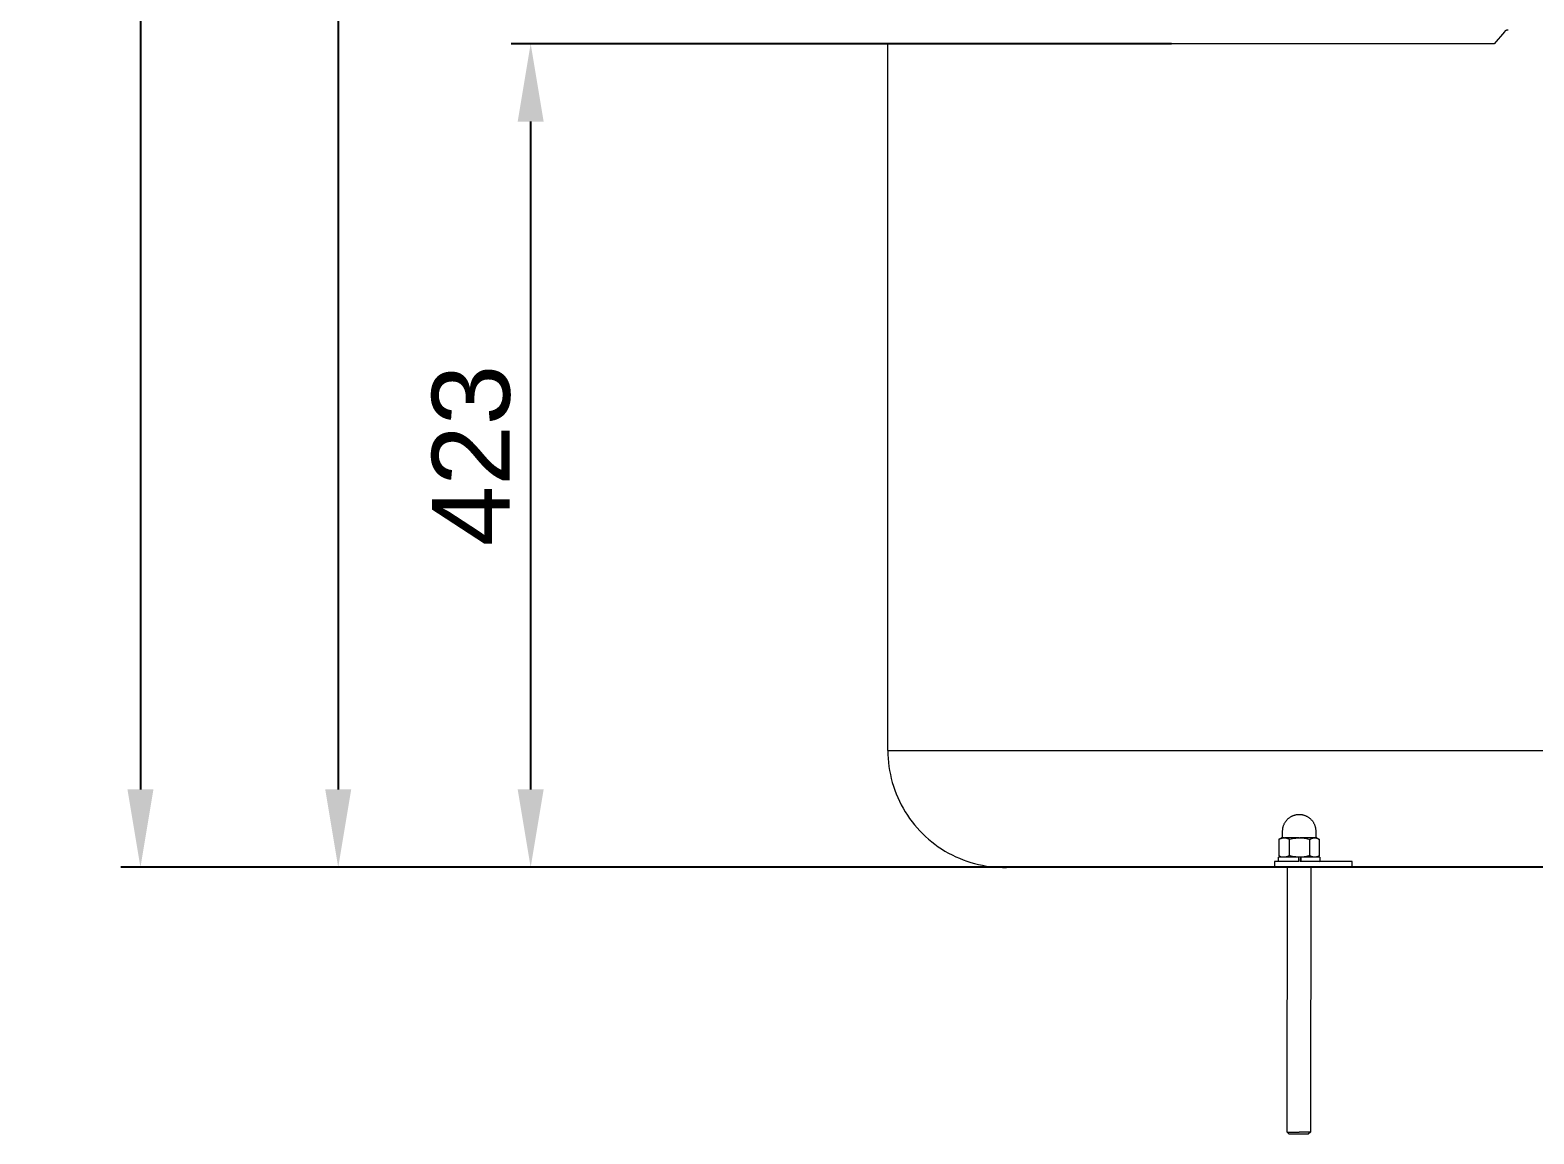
# Model space of a CAD drawing. Header units: millimetres. Extents: x 492 to 7139, y 278 to 5201.
# Drawn here: x 492 to 1264, y 2229 to 2796 of the extents above; entities that cross this region are included whole.
import ezdxf

# ---------------------------------------------------------------- set-up
doc = ezdxf.new("R2010")
doc.units = ezdxf.units.MM
doc.layers.add('ZANO_R', color=7, linetype='Continuous', lineweight=0)
doc.layers.add('ZANO_W', color=1, linetype='Continuous', lineweight=0)
doc.styles.get("Standard").update_dxf_attribs({"font": 'arial.ttf'})
doc.dimstyles.new('pl i ang', dxfattribs={"dimtxt": 50, "dimasz": 50, "dimexe": 1.25, "dimexo": 0.625, "dimgap": 10, "dimtad": 1, "dimtoh": 1, "dimtxsty": 'Standard', "dimcen": 2.5, "dimclrd": 1, "dimclre": 1, "dimclrt": 1, "dimadec": 0, "dimazin": 0, "dimtfac": 1, "dimtmove": 0, "dimatfit": 3, "dimfxl": 1, "dimarcsym": 1})

# ---------------------------------------------------------------- blocks, each defined once
blk = doc.blocks.new('*D386')
at = {"layer": 'ZANO_W', "color": 1, "lineweight": -2}
for p, q in [((1078.12, 2788.65), (738.97, 2788.65)), ((748.97, 2748.65), (748.97, 2405.63)), ((1053.19, 2365.63), (738.97, 2365.63))]:
    blk.add_line(p, q, dxfattribs=at)
at = {"layer": 'ZANO_W', "color": 1}
for points in [[(755.64, 2748.65), (742.3, 2748.65), (748.97, 2788.65)], [(742.3, 2405.63), (755.64, 2405.63), (748.97, 2365.63)]]:
    blk.add_solid(points, dxfattribs=at)
at = {"layer": 'ZANO_W', "color": 1, "insert": (718.53, 2577.14), "char_height": 40, "attachment_point": 5, "rotation": 90}
blk.add_mtext('423', dxfattribs=at)
blk = doc.blocks.new('*D387')
at = {"layer": 'ZANO_W', "color": 1, "lineweight": -2}
for p, q in [((1567.73, 3599.4), (640.14, 3599.4)), ((650.14, 3559.4), (650.14, 2405.63)), ((1503.86, 2365.63), (640.14, 2365.63))]:
    blk.add_line(p, q, dxfattribs=at)
at = {"layer": 'ZANO_W', "color": 1}
for points in [[(656.81, 3559.4), (643.47, 3559.4), (650.14, 3599.4)], [(643.47, 2405.63), (656.81, 2405.63), (650.14, 2365.63)]]:
    blk.add_solid(points, dxfattribs=at)
at = {"layer": 'ZANO_W', "color": 1, "insert": (619.7, 2982.52), "char_height": 40, "attachment_point": 5, "rotation": 90}
blk.add_mtext('1234', dxfattribs=at)
blk = doc.blocks.new('*D388')
at = {"layer": 'ZANO_W', "color": 1, "lineweight": -2}
for p, q in [((1498.7, 5032.17), (538.56, 5032.17)), ((548.56, 4992.17), (548.56, 2405.63)), ((1493.86, 2365.63), (538.56, 2365.63))]:
    blk.add_line(p, q, dxfattribs=at)
at = {"layer": 'ZANO_W', "color": 1}
for points in [[(555.23, 4992.17), (541.9, 4992.17), (548.56, 5032.17)], [(541.9, 2405.63), (555.23, 2405.63), (548.56, 2365.63)]]:
    blk.add_solid(points, dxfattribs=at)
at = {"layer": 'ZANO_W', "color": 1, "insert": (518.14, 3698.9), "char_height": 40, "attachment_point": 5, "rotation": 90}
blk.add_mtext('2667', dxfattribs=at)

msp = doc.modelspace()

# ---------------------------------------------------------------- linework, layer by layer
at = {"layer": 'ZANO_R'}
for p, q in [((932.44, 2425.65), (932.44, 2788.65)), ((1243.8, 2788.65), (932.44, 2788.65)), ((1249.07, 2794.77), (1243.8, 2788.65)), ((1249.13, 2794.83), (1249.07, 2794.77)), ((1249.18, 2794.89), (1249.13, 2794.83)), ((1249.24, 2794.95), (1249.18, 2794.89)), ((1249.3, 2795.01), (1249.24, 2794.95)), ((1249.37, 2795.07), (1249.3, 2795.01)), ((1249.43, 2795.12), (1249.37, 2795.07)), ((1249.5, 2795.17), (1249.43, 2795.12)), ((1249.57, 2795.22), (1249.5, 2795.17)), ((1249.64, 2795.27), (1249.57, 2795.22)), ((1249.71, 2795.31), (1249.64, 2795.27)), ((1249.78, 2795.35), (1249.71, 2795.31)), ((1249.85, 2795.39), (1249.78, 2795.35)), ((1249.93, 2795.43), (1249.85, 2795.39)), ((1250.01, 2795.46), (1249.93, 2795.43)), ((1250.08, 2795.49), (1250.01, 2795.46)), ((1250.16, 2795.52), (1250.08, 2795.49)), ((1250.24, 2795.54), (1250.16, 2795.52)), ((1250.32, 2795.57), (1250.24, 2795.54)), ((1250.41, 2795.59), (1250.32, 2795.57)), ((1250.49, 2795.6), (1250.41, 2795.59)), ((1250.57, 2795.62), (1250.49, 2795.6)), ((1250.65, 2795.63), (1250.57, 2795.62)), ((1250.74, 2795.64), (1250.65, 2795.63)), ((1250.82, 2795.64), (1250.74, 2795.64)), ((1250.9, 2795.65), (1250.82, 2795.64)), ((932.45, 2425.65), (932.44, 2425.65)), ((932.44, 2425.65), (932.48, 2423.58)), ((932.45, 2425.65), (1572.44, 2425.65)), ((932.48, 2423.58), (932.58, 2421.51)), ((932.58, 2421.51), (932.76, 2419.44)), ((932.76, 2419.44), (933, 2417.39)), ((933, 2417.39), (933.32, 2415.34)), ((933.32, 2415.34), (933.71, 2413.31)), ((933.71, 2413.31), (934.17, 2411.29)), ((934.17, 2411.29), (934.69, 2409.28)), ((934.69, 2409.28), (935.29, 2407.3)), ((935.29, 2407.3), (935.95, 2405.34)), ((935.95, 2405.34), (936.69, 2403.4)), ((936.69, 2403.4), (937.48, 2401.49)), ((937.48, 2401.49), (938.35, 2399.61)), ((938.35, 2399.61), (939.27, 2397.76)), ((939.27, 2397.76), (940.27, 2395.94)), ((940.27, 2395.94), (941.32, 2394.16)), ((941.32, 2394.16), (942.43, 2392.41)), ((942.43, 2392.41), (943.61, 2390.7)), ((943.61, 2390.7), (944.84, 2389.04)), ((944.84, 2389.04), (946.13, 2387.42)), ((946.13, 2387.42), (947.47, 2385.84)), ((1135.4, 2386.34), (1135.48, 2386.62)), ((1135.48, 2386.62), (1135.56, 2386.9)), ((1135.56, 2386.9), (1135.65, 2387.17)), ((1135.65, 2387.17), (1135.75, 2387.44)), ((1135.75, 2387.44), (1135.87, 2387.71)), ((1135.87, 2387.71), (1135.99, 2387.97)), ((1135.99, 2387.97), (1136.12, 2388.23)), ((1136.12, 2388.23), (1136.25, 2388.49)), ((1136.25, 2388.49), (1136.4, 2388.74)), ((1136.4, 2388.74), (1136.56, 2388.99)), ((1136.56, 2388.99), (1136.72, 2389.22)), ((1136.72, 2389.22), (1136.89, 2389.46)), ((1136.89, 2389.46), (1137.07, 2389.69)), ((1137.07, 2389.69), (1137.26, 2389.91)), ((1137.26, 2389.91), (1137.45, 2390.12)), ((1137.45, 2390.12), (1137.66, 2390.33)), ((1137.66, 2390.33), (1137.87, 2390.53)), ((1137.87, 2390.53), (1138.08, 2390.73)), ((1138.08, 2390.73), (1138.3, 2390.91)), ((1138.3, 2390.91), (1138.53, 2391.09)), ((1138.53, 2391.09), (1138.77, 2391.26)), ((1138.77, 2391.26), (1139.01, 2391.43)), ((1139.01, 2391.43), (1139.25, 2391.58)), ((1139.25, 2391.58), (1139.5, 2391.73)), ((1139.5, 2391.73), (1139.76, 2391.87)), ((1139.76, 2391.87), (1140.02, 2391.99)), ((1140.02, 2391.99), (1140.28, 2392.11)), ((1140.28, 2392.11), (1140.55, 2392.22)), ((1140.55, 2392.22), (1140.82, 2392.33)), ((1140.82, 2392.33), (1141.1, 2392.42)), ((1141.1, 2392.42), (1141.38, 2392.5)), ((1141.38, 2392.5), (1141.66, 2392.57)), ((1141.66, 2392.57), (1141.94, 2392.64)), ((1141.94, 2392.64), (1142.23, 2392.69)), ((1142.23, 2392.69), (1142.51, 2392.73)), ((1142.51, 2392.73), (1142.8, 2392.77)), ((1142.8, 2392.77), (1143.09, 2392.79)), ((1143.09, 2392.79), (1143.38, 2392.81)), ((1143.38, 2392.81), (1143.67, 2392.81)), ((1143.67, 2392.81), (1143.96, 2392.81)), ((1143.96, 2392.81), (1144.25, 2392.79)), ((1144.25, 2392.79), (1144.54, 2392.77)), ((1144.54, 2392.77), (1144.83, 2392.73)), ((1144.83, 2392.73), (1145.11, 2392.69)), ((1145.11, 2392.69), (1145.4, 2392.63)), ((1145.4, 2392.63), (1145.68, 2392.57)), ((1145.68, 2392.57), (1145.96, 2392.49)), ((1145.96, 2392.49), (1146.24, 2392.41)), ((1146.24, 2392.41), (1146.52, 2392.32)), ((1146.52, 2392.32), (1146.79, 2392.21)), ((1146.79, 2392.21), (1147.06, 2392.1)), ((1147.06, 2392.1), (1147.32, 2391.98)), ((1147.32, 2391.98), (1147.58, 2391.85)), ((1147.58, 2391.85), (1147.83, 2391.71)), ((1147.83, 2391.71), (1148.09, 2391.57)), ((1148.09, 2391.57), (1148.33, 2391.41)), ((1148.33, 2391.41), (1148.57, 2391.25)), ((1148.57, 2391.25), (1148.8, 2391.08)), ((1148.8, 2391.08), (1149.03, 2390.9)), ((1149.03, 2390.9), (1149.25, 2390.71)), ((1149.25, 2390.71), (1149.47, 2390.51)), ((1149.47, 2390.51), (1149.68, 2390.31)), ((1149.68, 2390.31), (1149.88, 2390.1)), ((1149.88, 2390.1), (1150.07, 2389.89)), ((1150.07, 2389.89), (1150.26, 2389.67)), ((1150.26, 2389.67), (1150.44, 2389.44)), ((1150.44, 2389.44), (1150.61, 2389.2)), ((1150.61, 2389.2), (1150.77, 2388.96)), ((1150.77, 2388.96), (1150.93, 2388.72)), ((1150.93, 2388.72), (1151.07, 2388.47)), ((1151.07, 2388.47), (1151.21, 2388.21)), ((1151.21, 2388.21), (1151.34, 2387.95)), ((1151.34, 2387.95), (1151.46, 2387.69)), ((1151.46, 2387.69), (1151.57, 2387.42)), ((1151.57, 2387.42), (1151.67, 2387.15)), ((1151.67, 2387.15), (1151.76, 2386.87)), ((1151.76, 2386.87), (1151.85, 2386.59)), ((1151.85, 2386.59), (1151.92, 2386.31)), ((947.47, 2385.84), (948.87, 2384.32)), ((948.87, 2384.32), (950.32, 2382.84)), ((950.32, 2382.84), (951.82, 2381.41)), ((951.82, 2381.41), (953.36, 2380.03)), ((953.36, 2380.03), (954.96, 2378.71)), ((1133.26, 2380.02), (1133.25, 2371.63)), ((1133.43, 2380.12), (1133.26, 2380.02)), ((1133.26, 2380.02), (1133.43, 2380.12)), ((1133.43, 2380.12), (1134.65, 2380.83)), ((1133.43, 2380.12), (1133.61, 2380.21)), ((1133.61, 2380.21), (1133.78, 2380.3)), ((1133.78, 2380.3), (1133.96, 2380.38)), ((1133.96, 2380.38), (1134.14, 2380.45)), ((1134.14, 2380.45), (1134.32, 2380.52)), ((1134.32, 2380.52), (1134.51, 2380.58)), ((1134.51, 2380.58), (1134.7, 2380.63)), ((1135.85, 2380.82), (1134.65, 2380.83)), ((1134.7, 2380.63), (1134.89, 2380.68)), ((1134.89, 2380.68), (1135.08, 2380.72)), ((1134.9, 2380.83), (1135.15, 2381.08)), ((1135.08, 2380.72), (1135.27, 2380.76)), ((1135.15, 2381.08), (1135.16, 2384.33)), ((1135.16, 2384.62), (1135.18, 2384.91)), ((1135.16, 2384.33), (1135.16, 2384.62)), ((1135.18, 2384.91), (1135.2, 2385.19)), ((1135.2, 2385.19), (1135.24, 2385.48)), ((1135.24, 2385.48), (1135.28, 2385.77)), ((1135.27, 2380.76), (1135.46, 2380.78)), ((1135.28, 2385.77), (1135.34, 2386.05)), ((1135.34, 2386.05), (1135.4, 2386.34)), ((1135.46, 2380.78), (1135.66, 2380.81)), ((1135.66, 2380.81), (1135.85, 2380.82)), ((1136, 2380.82), (1135.86, 2380.82)), ((1136, 2380.82), (1136.19, 2380.81)), ((1143.64, 2380.81), (1136.15, 2380.82)), ((1136.19, 2380.81), (1136.38, 2380.8)), ((1136.38, 2380.8), (1136.57, 2380.78)), ((1136.57, 2380.78), (1136.76, 2380.75)), ((1136.76, 2380.75), (1136.95, 2380.71)), ((1136.95, 2380.71), (1137.13, 2380.67)), ((1137.13, 2380.67), (1137.32, 2380.62)), ((1137.32, 2380.62), (1137.5, 2380.57)), ((1137.5, 2380.57), (1137.69, 2380.51)), ((1137.69, 2380.51), (1137.87, 2380.44)), ((1137.87, 2380.44), (1138.04, 2380.37)), ((1138.04, 2380.37), (1138.22, 2380.29)), ((1138.22, 2380.29), (1138.39, 2380.2)), ((1138.39, 2380.2), (1138.56, 2380.11)), ((1138.56, 2380.11), (1138.73, 2380.02)), ((1138.71, 2371.62), (1138.73, 2380.02)), ((1138.73, 2380.02), (1139.47, 2380.22)), ((1139.47, 2380.22), (1140.23, 2380.4)), ((1140.23, 2380.4), (1140.98, 2380.55)), ((1140.98, 2380.55), (1141.47, 2380.63)), ((1141.47, 2380.63), (1141.96, 2380.69)), ((1141.96, 2380.69), (1142.45, 2380.74)), ((1142.45, 2380.74), (1142.94, 2380.78)), ((1142.94, 2380.78), (1143.43, 2380.8)), ((1143.43, 2380.8), (1143.92, 2380.81)), ((1143.45, 2380.81), (1143.64, 2380.81)), ((1143.92, 2380.81), (1144.51, 2380.8)), ((1151.44, 2380.8), (1144.24, 2380.81)), ((1144.51, 2380.8), (1145.09, 2380.76)), ((1145.09, 2380.76), (1145.68, 2380.71)), ((1145.68, 2380.71), (1146.26, 2380.63)), ((1146.26, 2380.63), (1146.84, 2380.54)), ((1146.84, 2380.54), (1147.41, 2380.43)), ((1147.41, 2380.43), (1147.98, 2380.31)), ((1147.98, 2380.31), (1148.55, 2380.16)), ((1148.55, 2380.16), (1149.11, 2380)), ((1149.1, 2371.61), (1149.11, 2380)), ((1149.11, 2380), (1149.25, 2380.09)), ((1149.25, 2380.09), (1149.39, 2380.17)), ((1149.39, 2380.17), (1149.54, 2380.25)), ((1149.54, 2380.25), (1149.68, 2380.33)), ((1149.68, 2380.33), (1149.83, 2380.4)), ((1149.83, 2380.4), (1149.98, 2380.46)), ((1149.98, 2380.46), (1150.13, 2380.52)), ((1150.13, 2380.52), (1150.29, 2380.57)), ((1150.29, 2380.57), (1150.45, 2380.62)), ((1150.45, 2380.62), (1150.61, 2380.66)), ((1150.61, 2380.66), (1150.76, 2380.7)), ((1150.76, 2380.7), (1150.93, 2380.73)), ((1150.93, 2380.73), (1151.09, 2380.76)), ((1151.09, 2380.76), (1151.25, 2380.78)), ((1151.25, 2380.78), (1151.41, 2380.79)), ((1151.41, 2380.79), (1151.58, 2380.8)), ((1151.5, 2380.8), (1151.45, 2380.8)), ((1151.58, 2380.8), (1151.74, 2380.79)), ((1152.65, 2380.8), (1151.71, 2380.8)), ((1151.74, 2380.79), (1151.9, 2380.78)), ((1151.9, 2380.78), (1152.07, 2380.75)), ((1151.92, 2386.31), (1151.98, 2386.03)), ((1151.98, 2386.03), (1152.04, 2385.74)), ((1152.04, 2385.74), (1152.08, 2385.46)), ((1152.07, 2380.75), (1152.23, 2380.73)), ((1152.08, 2385.46), (1152.11, 2385.17)), ((1152.11, 2385.17), (1152.14, 2384.88)), ((1152.14, 2384.88), (1152.15, 2384.59)), ((1152.15, 2384.59), (1152.16, 2384.3)), ((1152.16, 2384.3), (1152.15, 2381.05)), ((1152.15, 2381.05), (1152.4, 2380.8)), ((1152.23, 2380.73), (1152.39, 2380.7)), ((1152.39, 2380.7), (1152.55, 2380.66)), ((1152.55, 2380.66), (1152.71, 2380.62)), ((1152.65, 2380.8), (1153.74, 2380.17)), ((1152.71, 2380.62), (1152.86, 2380.57)), ((1152.86, 2380.57), (1153.02, 2380.51)), ((1153.02, 2380.51), (1153.17, 2380.45)), ((1153.17, 2380.45), (1153.32, 2380.39)), ((1153.32, 2380.39), (1153.47, 2380.32)), ((1153.47, 2380.32), (1153.62, 2380.25)), ((1153.62, 2380.25), (1153.76, 2380.17)), ((1153.76, 2380.17), (1153.9, 2380.08)), ((1153.9, 2380.08), (1154.04, 2379.99)), ((1154.02, 2371.6), (1154.04, 2379.99)), ((954.96, 2378.71), (956.6, 2377.44)), ((956.6, 2377.44), (958.28, 2376.24)), ((958.28, 2376.24), (960, 2375.09)), ((960, 2375.09), (961.76, 2374)), ((961.76, 2374), (963.56, 2372.97)), ((963.56, 2372.97), (965.39, 2372)), ((965.39, 2372), (967.26, 2371.1)), ((967.26, 2371.1), (969.15, 2370.27)), ((1133.25, 2371.63), (1133.42, 2371.53)), ((1134.64, 2370.83), (1133.42, 2371.53)), ((1137.31, 2371.03), (1137.13, 2370.98)), ((1137.5, 2371.08), (1137.31, 2371.03)), ((1137.68, 2371.14), (1137.5, 2371.08)), ((1137.86, 2371.21), (1137.68, 2371.14)), ((1138.03, 2371.28), (1137.86, 2371.21)), ((1138.21, 2371.36), (1138.03, 2371.28)), ((1138.38, 2371.44), (1138.21, 2371.36)), ((1138.55, 2371.53), (1138.38, 2371.44)), ((1138.71, 2371.62), (1138.55, 2371.53)), ((1139.46, 2371.42), (1138.71, 2371.62)), ((1140.21, 2371.24), (1139.46, 2371.42)), ((1140.97, 2371.09), (1140.21, 2371.24)), ((1141.45, 2371), (1140.97, 2371.09)), ((1146.82, 2371.07), (1146.24, 2370.98)), ((1147.4, 2371.18), (1146.82, 2371.07)), ((1147.97, 2371.3), (1147.4, 2371.18)), ((1148.54, 2371.45), (1147.97, 2371.3)), ((1149.1, 2371.61), (1148.54, 2371.45)), ((1149.24, 2371.52), (1149.1, 2371.61)), ((1149.38, 2371.43), (1149.24, 2371.52)), ((1149.52, 2371.35), (1149.38, 2371.43)), ((1149.67, 2371.28), (1149.52, 2371.35)), ((1149.82, 2371.21), (1149.67, 2371.28)), ((1149.97, 2371.15), (1149.82, 2371.21)), ((1150.12, 2371.09), (1149.97, 2371.15)), ((1150.28, 2371.03), (1150.12, 2371.09)), ((1150.44, 2370.98), (1150.28, 2371.03)), ((1153.72, 2371.42), (1152.64, 2370.8)), ((1152.85, 2371.03), (1152.7, 2370.98)), ((1153.01, 2371.08), (1152.85, 2371.03)), ((1153.16, 2371.14), (1153.01, 2371.08)), ((1153.31, 2371.21), (1153.16, 2371.14)), ((1153.46, 2371.27), (1153.31, 2371.21)), ((1153.6, 2371.35), (1153.46, 2371.27)), ((1153.75, 2371.43), (1153.6, 2371.35)), ((1153.89, 2371.51), (1153.75, 2371.43)), ((1154.02, 2371.6), (1153.89, 2371.51)), ((969.15, 2370.27), (971.07, 2369.49)), ((971.07, 2369.49), (973.02, 2368.79)), ((973.02, 2368.79), (974.99, 2368.15)), ((974.99, 2368.15), (976.98, 2367.59)), ((976.98, 2367.59), (978.99, 2367.09)), ((978.99, 2367.09), (981.02, 2366.66)), ((981.02, 2366.66), (983.06, 2366.3)), ((983.06, 2366.3), (985.11, 2366.01)), ((985.11, 2366.01), (987.17, 2365.79)), ((987.17, 2365.79), (989.23, 2365.65)), ((989.23, 2365.65), (991.3, 2365.57)), ((991.3, 2365.57), (993.37, 2365.57)), ((993.37, 2365.57), (995.44, 2365.63)), ((995.44, 2365.63), (1130.94, 2365.63)), ((1130.94, 2368.63), (1130.94, 2365.63)), ((1137.63, 2368.63), (1130.94, 2368.63)), ((1137.63, 2365.63), (1130.94, 2365.63)), ((1133.08, 2368.73), (1133.09, 2370.83)), ((1133.08, 2368.73), (1143.42, 2368.71)), ((1143.43, 2370.81), (1133.09, 2370.83)), ((1136.19, 2370.83), (1135.99, 2370.82)), ((1136.38, 2370.85), (1136.19, 2370.83)), ((1136.57, 2370.87), (1136.38, 2370.85)), ((1136.75, 2370.9), (1136.57, 2370.87)), ((1136.94, 2370.94), (1136.75, 2370.9)), ((1137.13, 2370.98), (1136.94, 2370.94)), ((1137.41, 2229.69), (1137.63, 2365.63)), ((1137.63, 2368.63), (1137.63, 2368.72)), ((1141.94, 2370.94), (1141.45, 2371)), ((1142.43, 2370.88), (1141.94, 2370.94)), ((1142.92, 2370.85), (1142.43, 2370.88)), ((1143.41, 2370.82), (1142.92, 2370.85)), ((1143.91, 2370.81), (1143.41, 2370.82)), ((1143.42, 2368.71), (1143.43, 2370.81)), ((1143.91, 2370.81), (1143.43, 2370.81)), ((1143.46, 2370.81), (1143.58, 2370.81)), ((1144.49, 2370.83), (1143.91, 2370.81)), ((1150.94, 2368.63), (1143.94, 2368.63)), ((1150.94, 2365.63), (1143.95, 2365.63)), ((1144.44, 2370.81), (1144.13, 2370.81)), ((1144.35, 2370.5), (1144.34, 2370.24)), ((1144.34, 2369.81), (1144.34, 2370.24)), ((1144.34, 2369.81), (1144.34, 2369.71)), ((1144.37, 2368.71), (1144.34, 2369.71)), ((1144.36, 2370.75), (1144.35, 2370.5)), ((1144.37, 2368.71), (1144.47, 2368.71)), ((1144.48, 2370.81), (1144.44, 2370.81)), ((1144.48, 2370.81), (1144.47, 2368.71)), ((1144.47, 2368.71), (1154.18, 2368.7)), ((1154.19, 2370.8), (1144.48, 2370.81)), ((1145.08, 2370.86), (1144.49, 2370.83)), ((1145.66, 2370.91), (1145.08, 2370.86)), ((1146.24, 2370.98), (1145.66, 2370.91)), ((1149.63, 2365.63), (1149.41, 2229.67)), ((1149.63, 2368.7), (1149.63, 2368.63)), ((1150.6, 2370.94), (1150.44, 2370.98)), ((1150.76, 2370.9), (1150.6, 2370.94)), ((1150.92, 2370.87), (1150.76, 2370.9)), ((1151.08, 2370.84), (1150.92, 2370.87)), ((1170.94, 2368.63), (1150.94, 2368.63)), ((1170.94, 2365.63), (1150.94, 2365.63)), ((1151.24, 2370.82), (1151.08, 2370.84)), ((1151.4, 2370.8), (1151.24, 2370.82)), ((1151.74, 2370.81), (1151.57, 2370.8)), ((1151.9, 2370.82), (1151.74, 2370.81)), ((1152.06, 2370.84), (1151.9, 2370.82)), ((1152.22, 2370.87), (1152.06, 2370.84)), ((1152.38, 2370.9), (1152.22, 2370.87)), ((1152.54, 2370.94), (1152.38, 2370.9)), ((1152.7, 2370.98), (1152.54, 2370.94)), ((1154.19, 2370.8), (1154.18, 2368.7)), ((1170.94, 2365.63), (1170.94, 2368.63)), ((1170.94, 2365.63), (1322.44, 2365.63)), ((1137.42, 2229.68), (1137.41, 2229.69)), ((1137.42, 2229.69), (1143.59, 2229.68)), ((1138.38, 2228.72), (1137.42, 2229.68)), ((1138.38, 2228.72), (1143.56, 2228.71)), ((1143.56, 2228.71), (1148.45, 2228.7)), ((1149.41, 2229.67), (1143.59, 2229.68)), ((1149.41, 2229.67), (1148.45, 2228.7))]:
    msp.add_line(p, q, dxfattribs=at)
msp.add_lwpolyline([(723.4, 2365.63), (2637.98, 2365.63)], dxfattribs=at)

# ---------------------------------------------------------------- dimensions: what is measured, and where the dimension line sits
at = {"layer": 'ZANO_W'}
for base, p1, p2, picture, middle in [((548.56, 2365.63), (1508.7, 5032.17), (1503.86, 2365.63), '*D388', (518.14, 3698.9)), ((650.14, 2365.63), (1577.73, 3599.4), (1513.86, 2365.63), '*D387', (619.7, 2982.52)), ((748.97, 2365.63), (1088.12, 2788.65), (1063.19, 2365.63), '*D386', (718.53, 2577.14))]:
    dim = msp.add_linear_dim(base=base, p1=p1, p2=p2, angle=90, dimstyle='pl i ang', override={"dimtxt": 40, "dimasz": 40, "dimexe": 10, "dimexo": 10, "dimtoh": 0, "dimdec": 0, "dimtdec": 0, "dimtmove": 1}, dxfattribs=at)
    dim.commit()
    dim.dimension.update_dxf_attribs({"geometry": picture, "text_midpoint": middle})

doc.saveas('drawing.dxf')
